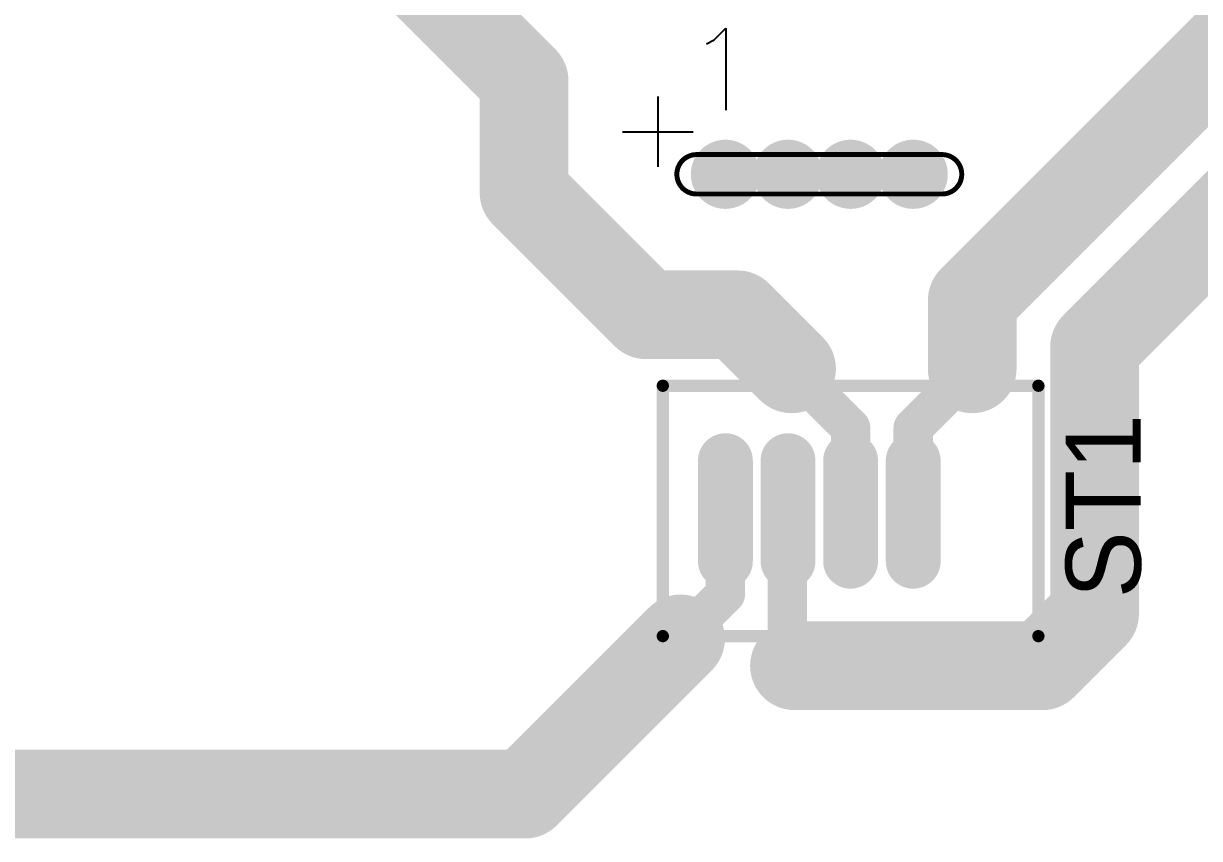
# Model space of a CAD drawing. Header units: millimetres. Extents: x 0 to 395, y 0 to 190.
# Drawn here: x 45.2 to 69.05, y 119.08 to 135.61 of the extents above; entities that cross this region are included whole.
import ezdxf

# ---------------------------------------------------------------- set-up
doc = ezdxf.new("R2010")
doc.units = ezdxf.units.MM
for name, color, linetype in [('BottomLayer', 5, 'Continuous'), ('BottomSolder', 6, 'Continuous'), ('KeepOutLayer', 6, 'Continuous'), ('Mechanical3', 76, 'Continuous'), ('MultiLayer', 9, 'Continuous'), ('PadHoleLayer', 156, 'Continuous'), ('TopLayer', 1, 'Continuous'), ('TopOverlay', 2, 'Continuous'), ('TopPaste', 8, 'Continuous'), ('TopSolder', 216, 'Continuous')]:
    doc.layers.add(name, color=color, linetype=linetype)

# ---------------------------------------------------------------- blocks, each defined once
blk = doc.blocks.new('BAND4_1184')
at = {"layer": 'BottomLayer', "const_width": 0.6}
for points in [[(-0.3, 6.83, 1), (0.3, 6.83, 1)], [(0.97, 6.83, 1), (1.57, 6.83, 1)], [(2.24, 6.83, 1), (2.84, 6.83, 1)], [(3.51, 6.83, 1), (4.11, 6.83, 1)]]:
    blk.add_lwpolyline(points, format="xyb", close=True, dxfattribs=at)
at = {"layer": 'BottomSolder', "const_width": 0.702}
for points in [[(-0.351, 6.83, 1), (0.351, 6.83, 1)], [(0.919, 6.83, 1), (1.621, 6.83, 1)], [(2.189, 6.83, 1), (2.891, 6.83, 1)], [(3.459, 6.83, 1), (4.161, 6.83, 1)]]:
    blk.add_lwpolyline(points, format="xyb", close=True, dxfattribs=at)
at = {"layer": 'KeepOutLayer', "const_width": 0.1}
for points in [[(-0.585, 6.43, -1), (-0.585, 7.23)], [(4.395, 7.23, -1), (4.395, 6.43)]]:
    blk.add_lwpolyline(points, format="xyb", dxfattribs=at)
for points in [[(-0.585, 7.23), (4.395, 7.23)], [(-0.585, 6.43), (4.395, 6.43)]]:
    blk.add_lwpolyline(points, dxfattribs=at)
at = {"layer": 'KeepOutLayer', "const_width": 0.05}
for points in [[(-0.61, 7.23, 1), (-0.56, 7.23, 1)], [(-0.61, 7.23, 1), (-0.56, 7.23, 1)], [(4.37, 7.23, 1), (4.42, 7.23, 1)], [(4.37, 7.23, 1), (4.42, 7.23, 1)], [(-0.61, 6.43, 1), (-0.56, 6.43, 1)], [(-0.61, 6.43, 1), (-0.56, 6.43, 1)], [(4.37, 6.43, 1), (4.42, 6.43, 1)], [(4.37, 6.43, 1), (4.42, 6.43, 1)]]:
    blk.add_lwpolyline(points, format="xyb", close=True, dxfattribs=at)
at = {"layer": 'MultiLayer', "const_width": 0.6}
for points in [[(-0.3, 6.83, 1), (0.3, 6.83, 1)], [(0.97, 6.83, 1), (1.57, 6.83, 1)], [(2.24, 6.83, 1), (2.84, 6.83, 1)], [(3.51, 6.83, 1), (4.11, 6.83, 1)]]:
    blk.add_lwpolyline(points, format="xyb", close=True, dxfattribs=at)
at = {"layer": 'PadHoleLayer', "const_width": 0.6}
for points in [[(-0.3, 6.83, 1), (0.3, 6.83, 1)], [(0.97, 6.83, 1), (1.57, 6.83, 1)], [(2.24, 6.83, 1), (2.84, 6.83, 1)], [(3.51, 6.83, 1), (4.11, 6.83, 1)]]:
    blk.add_lwpolyline(points, format="xyb", close=True, dxfattribs=at)
at = {"layer": 'TopLayer'}
for points, const_width in [([(-0.3, 6.83, 1), (0.3, 6.83, 1)], 0.6), ([(0.97, 6.83, 1), (1.57, 6.83, 1)], 0.6), ([(2.24, 6.83, 1), (2.84, 6.83, 1)], 0.6), ([(3.51, 6.83, 1), (4.11, 6.83, 1)], 0.6), ([(-0.228, 1.02, 1), (0.228, 1.02, 1)], 0.455), ([(1.042, 1.02, 1), (1.498, 1.02, 1)], 0.455), ([(2.312, 1.02, 1), (2.768, 1.02, 1)], 0.455), ([(3.582, 1.02, 1), (4.038, 1.02, 1)], 0.455), ([(-0.228, -1.02, 1), (0.228, -1.02, 1)], 0.455), ([(1.042, -1.02, 1), (1.498, -1.02, 1)], 0.455), ([(2.312, -1.02, 1), (2.768, -1.02, 1)], 0.455), ([(3.582, -1.02, 1), (4.038, -1.02, 1)], 0.455)]:
    blk.add_lwpolyline(points, format="xyb", close=True, dxfattribs=dict(at, const_width=const_width))
at = {"layer": 'TopLayer', "const_width": 0.91}
for points in [[(0, 1.02), (0, -1.02)], [(1.27, 1.02), (1.27, -1.02)], [(2.54, 1.02), (2.54, -1.02)], [(3.81, 1.02), (3.81, -1.02)]]:
    blk.add_lwpolyline(points, dxfattribs=at)
at = {"layer": 'TopOverlay', "const_width": 0.25}
for points in [[(-1.27, -2.54), (-1.27, 2.54)], [(-1.27, 2.54), (6.35, 2.54)], [(6.35, -2.54), (6.35, 2.54)], [(-1.27, -2.54), (6.35, -2.54)]]:
    blk.add_lwpolyline(points, dxfattribs=at)
at = {"layer": 'TopOverlay', "const_width": 0.125}
for points in [[(-1.332, 2.54, 1), (-1.208, 2.54, 1)], [(-1.332, 2.54, 1), (-1.208, 2.54, 1)], [(6.288, 2.54, 1), (6.412, 2.54, 1)], [(6.288, 2.54, 1), (6.412, 2.54, 1)], [(-1.332, -2.54, 1), (-1.208, -2.54, 1)], [(-1.332, -2.54, 1), (-1.208, -2.54, 1)], [(6.288, -2.54, 1), (6.412, -2.54, 1)], [(6.288, -2.54, 1), (6.412, -2.54, 1)]]:
    blk.add_lwpolyline(points, format="xyb", close=True, dxfattribs=at)
at = {"layer": 'TopPaste', "const_width": 0.86}
for points in [[(0, 1.02), (0, -1.02)], [(1.27, 1.02), (1.27, -1.02)], [(2.54, 1.02), (2.54, -1.02)], [(3.81, 1.02), (3.81, -1.02)]]:
    blk.add_lwpolyline(points, dxfattribs=at)
at = {"layer": 'TopPaste', "const_width": 0.43}
for points in [[(-0.215, 1.02, 1), (0.215, 1.02, 1)], [(1.055, 1.02, 1), (1.485, 1.02, 1)], [(2.325, 1.02, 1), (2.755, 1.02, 1)], [(3.595, 1.02, 1), (4.025, 1.02, 1)], [(-0.215, -1.02, 1), (0.215, -1.02, 1)], [(1.055, -1.02, 1), (1.485, -1.02, 1)], [(2.325, -1.02, 1), (2.755, -1.02, 1)], [(3.595, -1.02, 1), (4.025, -1.02, 1)]]:
    blk.add_lwpolyline(points, format="xyb", close=True, dxfattribs=at)
at = {"layer": 'TopSolder'}
for points, const_width in [([(-0.351, 6.83, 1), (0.351, 6.83, 1)], 0.702), ([(0.919, 6.83, 1), (1.621, 6.83, 1)], 0.702), ([(2.189, 6.83, 1), (2.891, 6.83, 1)], 0.702), ([(3.459, 6.83, 1), (4.161, 6.83, 1)], 0.702), ([(-0.278, 1.02, 1), (0.278, 1.02, 1)], 0.557), ([(0.992, 1.02, 1), (1.548, 1.02, 1)], 0.557), ([(2.262, 1.02, 1), (2.818, 1.02, 1)], 0.557), ([(3.532, 1.02, 1), (4.088, 1.02, 1)], 0.557), ([(-0.278, -1.02, 1), (0.278, -1.02, 1)], 0.557), ([(0.992, -1.02, 1), (1.548, -1.02, 1)], 0.557), ([(2.262, -1.02, 1), (2.818, -1.02, 1)], 0.557), ([(3.532, -1.02, 1), (4.088, -1.02, 1)], 0.557)]:
    blk.add_lwpolyline(points, format="xyb", close=True, dxfattribs=dict(at, const_width=const_width))
at = {"layer": 'TopSolder', "const_width": 1.113}
for points in [[(0, 1.02), (0, -1.02)], [(1.27, 1.02), (1.27, -1.02)], [(2.54, 1.02), (2.54, -1.02)], [(3.81, 1.02), (3.81, -1.02)]]:
    blk.add_lwpolyline(points, dxfattribs=at)

msp = doc.modelspace()

# ---------------------------------------------------------------- linework, layer by layer
at = {"layer": 'Mechanical3', "const_width": 0.1}
for points in [[(58.85, 132.15, -0.99822), (58.849, 132.95)], [(63.83, 132.95, -0.99822), (63.831, 132.15)]]:
    msp.add_lwpolyline(points, format="xyb", dxfattribs=at)
at = {"layer": 'Mechanical3', "const_width": 0.05}
for points in [[(58.824, 132.95, 1), (58.874, 132.95, 1)], [(58.825, 132.95, 1), (58.875, 132.95, 1)], [(63.805, 132.95, 1), (63.855, 132.95, 1)], [(63.805, 132.95, 1), (63.855, 132.95, 1)], [(58.825, 132.15, 1), (58.875, 132.15, 1)], [(58.825, 132.15, 1), (58.875, 132.15, 1)], [(63.805, 132.15, 1), (63.855, 132.15, 1)], [(63.806, 132.15, 1), (63.856, 132.15, 1)]]:
    msp.add_lwpolyline(points, format="xyb", close=True, dxfattribs=at)
at = {"layer": 'Mechanical3', "const_width": 0.1}
for points in [[(58.85, 132.95), (63.83, 132.95)], [(58.85, 132.15), (63.83, 132.15)]]:
    msp.add_lwpolyline(points, dxfattribs=at)
at = {"layer": 'TopLayer'}
for p, q in [((59.209, 135.278), (59.447, 135.516)), ((59.447, 135.516), (59.447, 133.85)), ((59.05, 135.199), (59.209, 135.278)), ((58.064, 134.128), (58.064, 132.7)), ((57.35, 133.414), (58.778, 133.414))]:
    msp.add_line(p, q, dxfattribs=at)
for points, const_width in [([(64.443, 129.993), (109.175, 174.725)], 1.8), ([(66.925, 129.05), (110.1, 172.225)], 1.8), ([(23.975, 165.825), (55.35, 134.45)], 1.8), ([(55.35, 132.175), (55.35, 134.45)], 1.8), ([(55.35, 132.175), (57.825, 129.7)], 1.8), ([(64.443, 128.603), (64.443, 129.993)], 1.8), ([(57.825, 129.7), (59.68, 129.7)], 1.8), ([(59.68, 129.7), (60.777, 128.603)], 1.8), ([(66.925, 123.634), (66.925, 129.05)], 1.8), ([(60.777, 128.603), (61.975, 127.405)], 0.8), ([(63.245, 127.405), (64.443, 128.603)], 0.8), ([(61.975, 125.72), (61.975, 127.405)], 0.8), ([(63.245, 125.72), (63.245, 127.405)], 0.8), ([(59.435, 124.035), (59.435, 125.72)], 0.8), ([(60.69, 122.726), (60.69, 125.69)], 0.8), ([(58.525, 123.125), (59.435, 124.035)], 0.8), ([(65.871, 122.58), (66.925, 123.634)], 1.8), ([(55.375, 119.975), (58.525, 123.125)], 1.8), ([(60.836, 122.58), (65.871, 122.58)], 1.8), ([(60.69, 122.726), (60.836, 122.58)], 0.8), ([(26.275, 119.975), (55.375, 119.975)], 1.8)]:
    msp.add_lwpolyline(points, dxfattribs=dict(at, const_width=const_width))
for points, const_width in [([(54.9, 134.45, 1), (55.8, 134.45, 1)], 0.9), ([(54.9, 134.45, 1), (55.8, 134.45, 1)], 0.9), ([(54.9, 132.175, 1), (55.8, 132.175, 1)], 0.9), ([(54.9, 132.175, 1), (55.8, 132.175, 1)], 0.9), ([(63.993, 129.993, 1), (64.892, 129.993, 1)], 0.9), ([(63.993, 129.993, 1), (64.892, 129.993, 1)], 0.9), ([(57.375, 129.7, 1), (58.275, 129.7, 1)], 0.9), ([(57.375, 129.7, 1), (58.275, 129.7, 1)], 0.9), ([(59.23, 129.7, 1), (60.13, 129.7, 1)], 0.9), ([(59.23, 129.7, 1), (60.13, 129.7, 1)], 0.9), ([(66.475, 129.05, 1), (67.375, 129.05, 1)], 0.9), ([(66.475, 129.05, 1), (67.375, 129.05, 1)], 0.9), ([(60.327, 128.603, 1), (61.227, 128.603, 1)], 0.9), ([(63.993, 128.603, 1), (64.892, 128.603, 1)], 0.9), ([(60.577, 128.603, 1), (60.977, 128.603, 1)], 0.4), ([(64.243, 128.603, 1), (64.642, 128.603, 1)], 0.4), ([(61.775, 127.405, 1), (62.175, 127.405, 1)], 0.4), ([(61.775, 127.405, 1), (62.175, 127.405, 1)], 0.4), ([(63.045, 127.405, 1), (63.445, 127.405, 1)], 0.4), ([(63.045, 127.405, 1), (63.445, 127.405, 1)], 0.4), ([(59.235, 125.72, 1), (59.635, 125.72, 1)], 0.4), ([(60.49, 125.69, 1), (60.89, 125.69, 1)], 0.4), ([(61.775, 125.72, 1), (62.175, 125.72, 1)], 0.4), ([(63.045, 125.72, 1), (63.445, 125.72, 1)], 0.4), ([(59.235, 124.035, 1), (59.635, 124.035, 1)], 0.4), ([(59.235, 124.035, 1), (59.635, 124.035, 1)], 0.4), ([(66.475, 123.634, 1), (67.375, 123.634, 1)], 0.9), ([(66.475, 123.634, 1), (67.375, 123.634, 1)], 0.9), ([(58.075, 123.125, 1), (58.975, 123.125, 1)], 0.9), ([(58.325, 123.125, 1), (58.725, 123.125, 1)], 0.4), ([(60.386, 122.58, 1), (61.286, 122.58, 1)], 0.9), ([(65.421, 122.58, 1), (66.321, 122.58, 1)], 0.9), ([(65.421, 122.58, 1), (66.321, 122.58, 1)], 0.9), ([(60.49, 122.726, 1), (60.89, 122.726, 1)], 0.4), ([(60.49, 122.726, 1), (60.89, 122.726, 1)], 0.4), ([(60.636, 122.58, 1), (61.036, 122.58, 1)], 0.4), ([(54.925, 119.975, 1), (55.825, 119.975, 1)], 0.9), ([(54.925, 119.975, 1), (55.825, 119.975, 1)], 0.9)]:
    msp.add_lwpolyline(points, format="xyb", close=True, dxfattribs=dict(at, const_width=const_width))

# ---------------------------------------------------------------- block references
msp.add_blockref('BAND4_1184', (59.435, 125.72))

# ---------------------------------------------------------------- texts
at = {"layer": 'TopOverlay'}
msp.add_text('ST1', height=1.524, rotation=90, dxfattribs=at).set_placement((67.862, 123.948))

doc.saveas('drawing.dxf')
